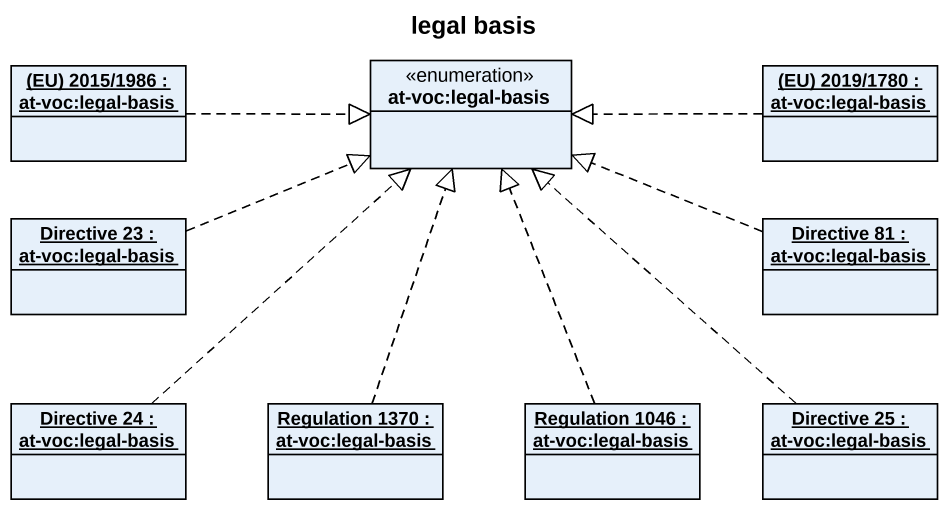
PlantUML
@startuml
title legal basis
hide circle
hide empty members
object "(EU) 2015/1986 : at-voc:legal-basis" as EU_2015_1986
enum "at-voc:legal-basis" as at_voc_legal_basis
object "(EU) 2019/1780 : at-voc:legal-basis" as EU_2019_1780
object "Directive 23 : at-voc:legal-basis" as Directive_23
object "Directive 81 : at-voc:legal-basis" as Directive_81
object "Directive 24 : at-voc:legal-basis" as Directive_24
object "Regulation 1370 : at-voc:legal-basis" as Regulation_1370
object "Regulation 1046 : at-voc:legal-basis" as Regulation_1046
object "Directive 25 : at-voc:legal-basis" as Directive_25
EU_2015_1986 .right.|> at_voc_legal_basis
EU_2019_1780 .left.|> at_voc_legal_basis
Directive_23 .right.|> at_voc_legal_basis
Directive_81 .left.|> at_voc_legal_basis
Directive_24 .up.|> at_voc_legal_basis
Regulation_1370 .up.|> at_voc_legal_basis
Regulation_1046 .up.|> at_voc_legal_basis
Directive_25 .up.|> at_voc_legal_basis
@enduml
